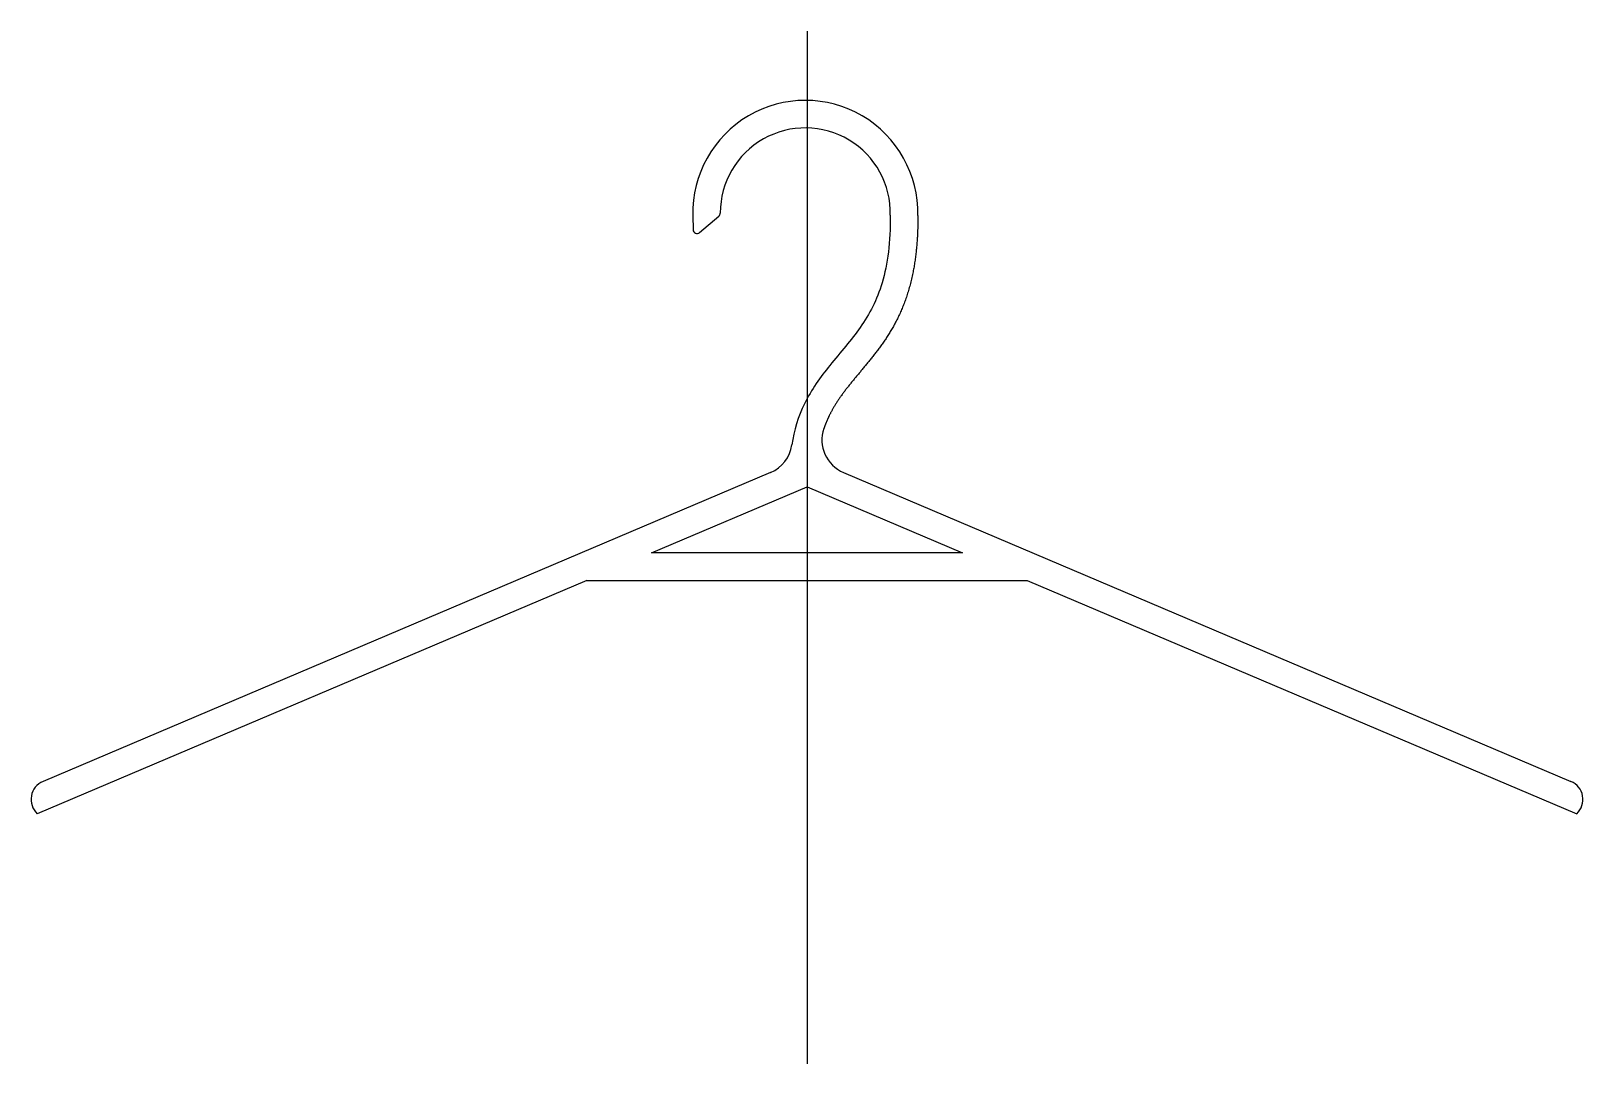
# Model space of a CAD drawing. Header units: millimetres. Extents: x -192 to 203, y -170 to 93.
import ezdxf

# ---------------------------------------------------------------- set-up
doc = ezdxf.new("R2010")
doc.units = ezdxf.units.MM
doc.layers.get('0').update_dxf_attribs({"linetype": 'CONTINUOUS'})

msp = doc.modelspace()

# ---------------------------------------------------------------- linework, layer by layer
for p, q in [((5.93, 92.82), (5.93, -170)), ((-23.13, 45.91), (-23.05, 42.28)), ((-21.4, 41.54), (-16.48, 45.76)), ((-3.33, -19.49), (-188.49, -98.09)), ((15.22, -19.51), (200.35, -98.09)), ((-50.13, -46.97), (-189.98, -106.33)), ((-50.13, -46.97), (61.99, -46.97)), ((61.99, -46.97), (201.83, -106.33))]:
    msp.add_line(p, q)
msp.add_lwpolyline([(45.5, -39.97), (-33.64, -39.97), (5.93, -23.17)], close=True)
for centre, radius, start, end in [((5.5, 46.54), 28.64, -1.2626, 181.2626), ((5.5, 46.54), 21.64, -1.5422, 180.0547), ((-17.14, 46.52), 1, -49.3714, 0.0547), ((-22.05, 42.3), 1, 181.2626, 310.6286), ((18.73, -11.22), 9, 161.0022, 247), ((-6.84, -11.21), 9, 293, 351.9942), ((-186.54, -102.69), 5, 113, 226.5782), ((198.39, -102.69), 5, -46.5782, 67)]:
    msp.add_arc(centre, radius, start, end)
for points, degree, knots in [([(27.13, 45.96), (27.13, 45.92), (27.13, 45.88), (27.13, 45.84), (27.2, 39.24), (26.46, 33.55), (25.03, 28.76), (23.72, 24.42), (21.86, 20.81), (19.47, 17.39), (17.22, 14.19), (14.47, 11.12), (11.74, 7.74), (9.36, 4.8), (7.03, 1.59), (5.28, -1.99), (3.68, -5.27), (2.58, -8.81), (2.07, -12.46)], 3, [-0.001277, -0.001277, -0.001277, -0.001277, 0, 0, 0, 0.2257526, 0.2257526, 0.2257526, 0.4306959, 0.4306959, 0.4306959, 0.6231386, 0.6231386, 0.6231386, 0.7900608, 0.7900608, 0.7900608, 0.9429358, 0.9429358, 0.9429358, 0.9429358]), ([(34.13, 45.91), (34.14, 44.64), (34.12, 42.15), (33.96, 38.52), (33.47, 33.93), (32.39, 28.6), (30.85, 23.69), (28.86, 19.18), (26.47, 15.08), (23.78, 11.31), (20.92, 7.81), (18.07, 4.47), (15.4, 1.19), (13.19, -1.97), (11.75, -4.54), (10.89, -6.48), (10.41, -7.74), (10.22, -8.3)], 5, [0, 0, 0, 0, 0, 0, 0.0666667, 0.1333333, 0.2, 0.2666667, 0.3333333, 0.4, 0.4666667, 0.5333333, 0.6, 0.6666667, 0.7333333, 0.8, 0.8508463, 0.8508463, 0.8508463, 0.8508463, 0.8508463, 0.8508463])]:
    msp.add_open_spline(points, degree=degree, knots=knots)

doc.saveas('drawing.dxf')
